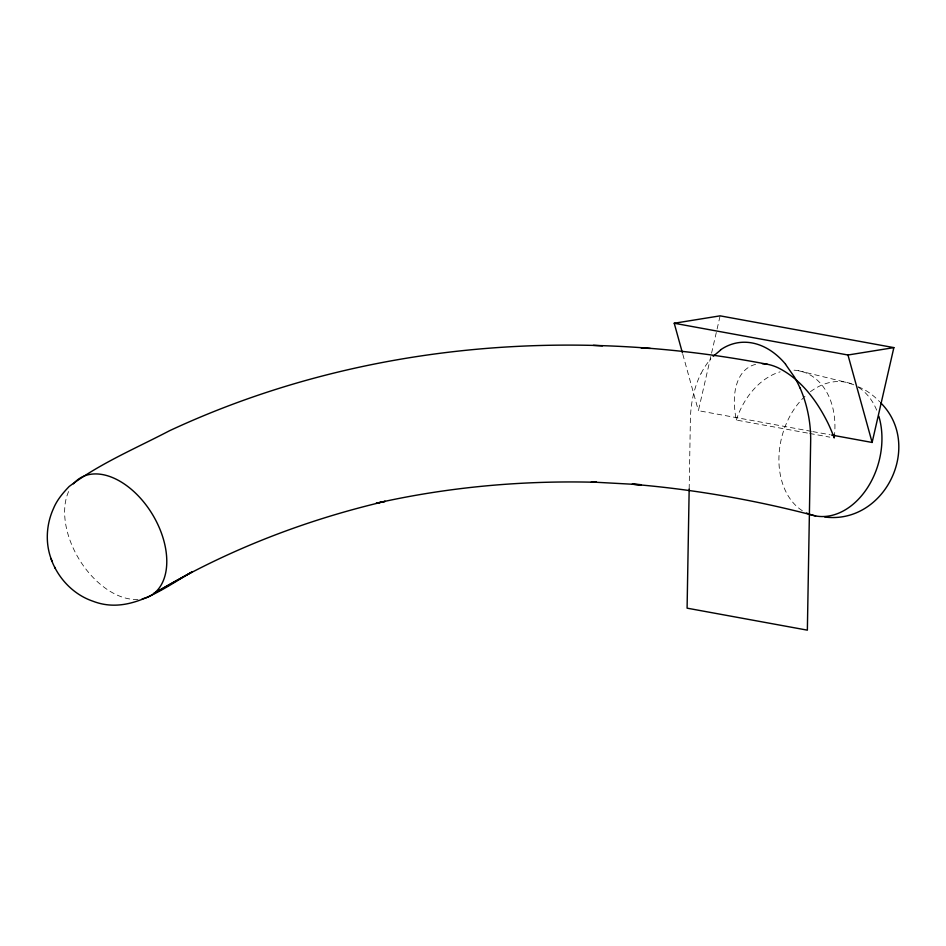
<?xml version="1.0" encoding="UTF-8"?>
<svg xmlns="http://www.w3.org/2000/svg" width="946" height="946" viewBox="0 0 946 946"><rect width="100%" height="100%" fill="white"/><g stroke="black" fill="none" stroke-linecap="round" stroke-linejoin="round"><path stroke-width="0.71" stroke-dasharray="4.73 3.55" d="M689.173 489.011L690.379 419.882A93.488 66.468 80.8 0 1 701.045 373.434M811.325 431.329L698.396 410.682L711.226 354.644M711.558 353.201L720.119 315.846M701.069 373.469L702.807 370.241A87.954 62.542 80.8 0 1 708.708 361.419L710.907 358.771M755.582 364.376C737.785 368.751 733.304 390.036 734.498 405.869A103.197 61.573 54.2 0 0 736.284 420.048L808.251 433.209M812.768 431.601L830.15 434.77M809.693 433.469L829.843 437.158M798.566 370.749L848.798 382.976L854.25 385.152M858.057 386.713C866.335 389.882 873.584 395.475 879.733 401.778M682.799 354.265L698.396 410.682M810.426 391.703A68.573 50.091 -75.1 0 1 854.309 385.057M858.542 387.387A68.573 50.091 -75.1 0 1 877.415 412.042M802.314 510.686A68.573 50.091 -75.1 0 1 806.004 395.345M137.962 599.409A68.573 42.972 58.9 0 1 79.547 559.949A68.573 42.972 58.9 0 1 69.791 489.188M794.025 370.182A68.597 50.067 -74.2 0 1 834.526 434.876M736.272 420.036A68.597 50.067 -74.2 0 1 780.166 371.837"/><path stroke-width="1.42" d="M689.173 489.011L687.092 608.16L807.364 630.154L810.651 441.877A93.181 66.255 80.8 0 0 800.08 387.99M831.593 435.042L872.129 442.456L893.864 347.62L720.119 315.846L674.226 323.248L682.409 352.858M713.201 356.311L720.58 350.079M674.226 323.248L847.971 355.01L893.864 347.62M767.336 364.281C567.517 325.578 354.833 344.344 169.5 430.749C135.692 448.439 99.791 463.481 69.153 486.492C62.909 493.008 56.973 500.008 53.52 508.44C45.987 524.888 44.994 544.707 52.184 561.451M824.735 517.013C884.817 524.758 923.45 445.483 880.679 402.795M591.723 482.022L641.293 484.73L632.153 484.222C694.116 489.307 755.511 500.15 815.618 515.948M593.367 345.349L602.472 345.858M641.175 347.939L650.304 348.447M591.297 482.011L596.5 482.294C522.535 480.284 448.333 486.989 376.118 503.26L385.247 501.356C304.115 520.3 225.526 550.785 153.902 593.497L191.825 572.023C162.452 589.062 128.94 615.137 92.992 601.23C73.232 594.537 57.789 578.053 50.93 558.518M785.523 364.305L794.474 377.099A88.321 62.803 80.8 0 1 800.032 388.026M54.655 567.127L55.116 568.215M847.971 355.01L872.129 442.456M878.81 416.169A68.573 50.091 -75.1 0 1 864.396 492.192A68.573 50.091 -75.1 0 1 806.548 513.028M73.445 483.832A68.573 42.972 58.9 0 1 152.708 514.837A68.573 42.972 58.9 0 1 142.231 598.853M834.526 434.876A68.597 50.067 -74.2 0 1 834.183 437.951A103.197 61.573 54.2 0 0 827.88 422.945C816.729 400.548 800.742 378.897 777.778 367.639A56.24 33.559 54.2 0 0 762.346 363.737M720.497 349.878A79.89 56.807 80.8 0 1 785.582 364.198"/></g></svg>
